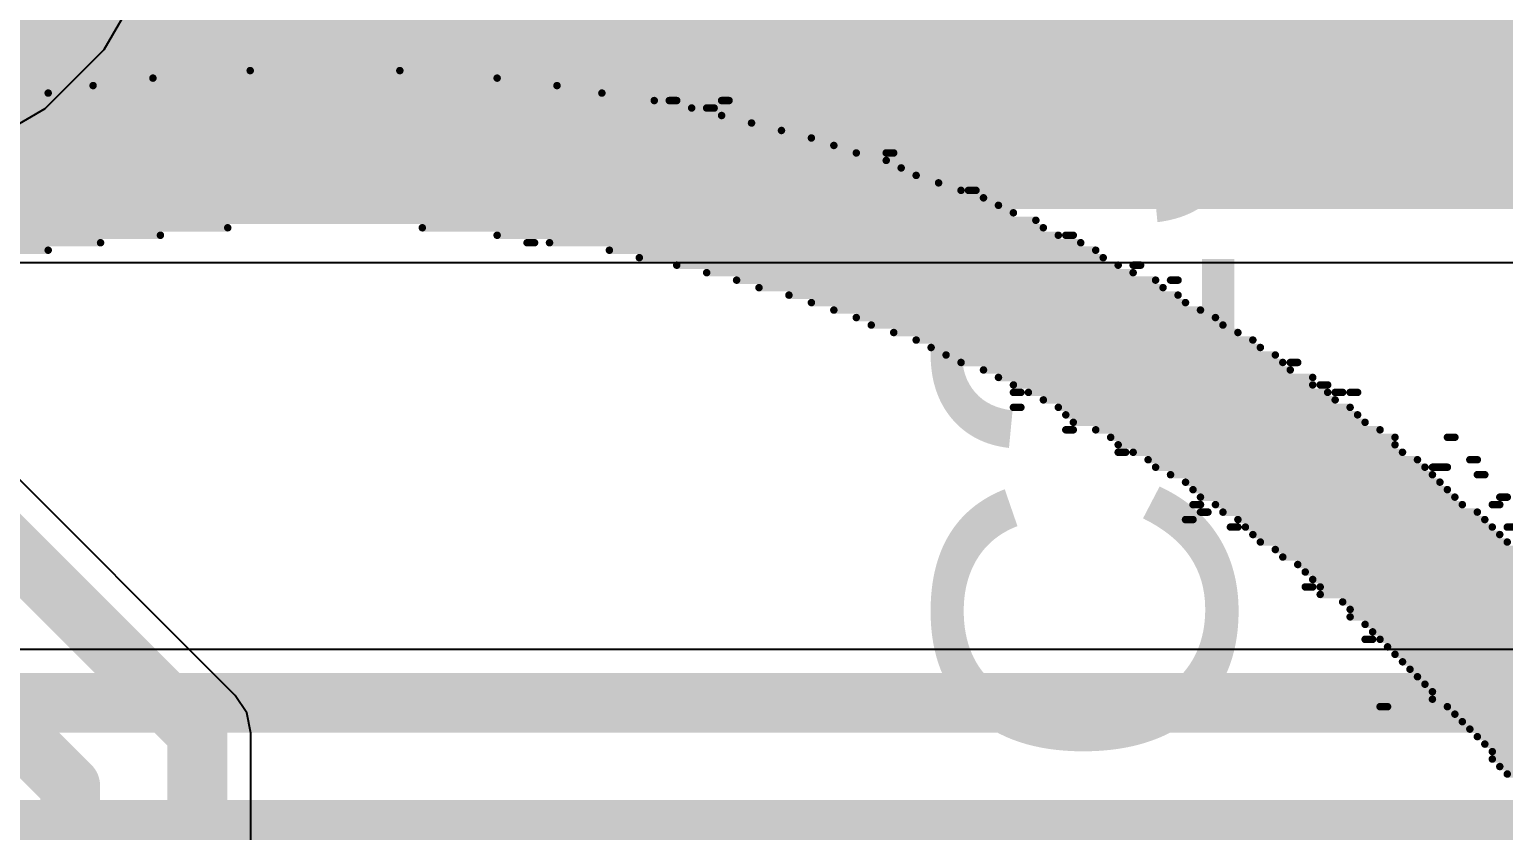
# Model space of a CAD drawing. Header units: millimetres. Extents: x -6 to 194, y -120 to 229.
# Drawn here: x 41.92 to 46.92, y 20.83 to 23.55 of the extents above; entities that cross this region are included whole.
import ezdxf

# ---------------------------------------------------------------- set-up
doc = ezdxf.new("R2010")
doc.units = ezdxf.units.MM
for name, color, linetype in [('BottomLayer', 5, 'Continuous'), ('BottomOverlay', 54, 'Continuous'), ('BottomSolder', 6, 'Continuous'), ('MultiLayer', 9, 'Continuous'), ('TopLayer', 1, 'Continuous'), ('TopOverlay', 2, 'Continuous'), ('TopSolder', 216, 'Continuous')]:
    doc.layers.add(name, color=color, linetype=linetype)
doc.styles.add('Arial', font='', dxfattribs={"height": 0.2})
doc.styles.get('Arial').set_extended_font_data('Arial')

# ---------------------------------------------------------------- blocks, each defined once
blk = doc.blocks.new('MPP254J100V82CB0035_52')
at = {"layer": 'BottomLayer'}
h = blk.add_hatch(color=5, dxfattribs=at)
edge = h.paths.add_edge_path()
edge.add_arc((3.75, 0), 0.9, 0, 360)
at = {"layer": 'BottomSolder'}
h = blk.add_hatch(color=6, dxfattribs=at)
edge = h.paths.add_edge_path()
edge.add_arc((3.75, 0), 1.0016, 0, 360)
at = {"layer": 'MultiLayer'}
h = blk.add_hatch(color=9, dxfattribs=at)
edge = h.paths.add_edge_path()
edge.add_arc((3.75, 0), 0.9, 0, 360)
at = {"layer": 'TopLayer'}
h = blk.add_hatch(color=1, dxfattribs=at)
edge = h.paths.add_edge_path()
edge.add_arc((3.75, 0), 0.9, 0, 360)
at = {"layer": 'TopSolder'}
h = blk.add_hatch(color=216, dxfattribs=at)
edge = h.paths.add_edge_path()
edge.add_arc((3.75, 0), 1.0016, 0, 360)
at = {"layer": 'TopOverlay', "const_width": 0.127}
for points in [[(4.5738, 1.8012), (-4.5484, 1.8012)], [(4.5738, 0.9542), (4.5738, 1.8012)]]:
    blk.add_lwpolyline(points, dxfattribs=at)
at = {"layer": 'TopOverlay', "const_width": 0.0635}
for points in [[(4.5421, 1.8012, 1), (4.6056, 1.8012, 1)], [(4.5421, 1.8012, 1), (4.6056, 1.8012, 1)], [(4.5421, 0.9542, 1), (4.6056, 0.9542, 1)]]:
    blk.add_lwpolyline(points, format="xyb", close=True, dxfattribs=at)

msp = doc.modelspace()

# ---------------------------------------------------------------- hatches: boundary and pattern name
at = {"layer": 'TopLayer'}
msp.add_hatch(color=1, dxfattribs=at).paths.add_polyline_path([(40.1828, 22.9361), (51.054, 22.9361), (51.054, 26.5112), (40.1828, 26.5112)])

# ---------------------------------------------------------------- linework, layer by layer
at = {"layer": 'BottomLayer'}
for p, q in [((42.1737, 23.4774), (42.3156, 23.7231)), ((41.973, 23.2767), (42.1737, 23.4774)), ((41.7273, 23.1348), (41.973, 23.2767)), ((50.3682, 21.4411), (36.3971, 21.4411))]:
    msp.add_line(p, q, dxfattribs=at)
at = {"layer": 'BottomLayer', "const_width": 0.2032}
for points in [[(36.322, 21.2598), (50.3682, 21.2598)], [(36.1431, 20.828), (50.1893, 20.828)]]:
    msp.add_lwpolyline(points, dxfattribs=at)
at = {"layer": 'BottomOverlay', "const_width": 0.0254}
for points in [[(42.6693, 23.4058), (43.1773, 23.4058)], [(42.3391, 23.3804), (43.5075, 23.3804)], [(41.9835, 23.3296), (43.8631, 23.3296)], [(42.1359, 23.355), (43.7107, 23.355)], [(41.7041, 23.2788), (44.1679, 23.2788)], [(41.8057, 23.3042), (44.0409, 23.3042)], [(44.0917, 23.3042), (44.1171, 23.3042)], [(44.2187, 23.2788), (44.2441, 23.2788)], [(44.2695, 23.3042), (44.2949, 23.3042)], [(41.5009, 23.228), (44.3711, 23.228)], [(41.6025, 23.2534), (44.2695, 23.2534)], [(41.2977, 23.1772), (44.5743, 23.1772)], [(41.3739, 23.2026), (44.4727, 23.2026)], [(41.1199, 23.1264), (44.7267, 23.1264)], [(41.2215, 23.1518), (44.6505, 23.1518)], [(44.8283, 23.1264), (44.8537, 23.1264)], [(40.9929, 23.0756), (44.8791, 23.0756)], [(41.0691, 23.101), (44.8283, 23.101)], [(40.8659, 23.0248), (45.0061, 23.0248)], [(40.9167, 23.0502), (44.9299, 23.0502)], [(40.7135, 22.974), (45.1585, 22.974)], [(40.7897, 22.9994), (45.0823, 22.9994)], [(45.1077, 22.9994), (45.1331, 22.9994)], [(40.6119, 22.9232), (45.2601, 22.9232)], [(40.6627, 22.9486), (45.2093, 22.9486)], [(40.5103, 22.8724), (42.5931, 22.8724)], [(40.5357, 22.8978), (45.3363, 22.8978)], [(43.2535, 22.8724), (45.3617, 22.8724)], [(40.4087, 22.8216), (42.1613, 22.8216)], [(40.4341, 22.847), (42.3645, 22.847)], [(43.5075, 22.847), (45.4125, 22.847)], [(43.6091, 22.8216), (43.6345, 22.8216)], [(43.6853, 22.8216), (45.4887, 22.8216)], [(45.4379, 22.847), (45.4633, 22.847)], [(40.3071, 22.7962), (41.9835, 22.7962)], [(43.8885, 22.7962), (45.5395, 22.7962)], [(43.9901, 22.7708), (45.5649, 22.7708)], [(44.1171, 22.7454), (45.6157, 22.7454)], [(44.2187, 22.72), (45.6665, 22.72)], [(45.6665, 22.7454), (45.6919, 22.7454)], [(44.3203, 22.6946), (45.7427, 22.6946)], [(44.3965, 22.6692), (45.7681, 22.6692)], [(45.7935, 22.6946), (45.8189, 22.6946)], [(44.4981, 22.6438), (45.8189, 22.6438)], [(44.5743, 22.6184), (45.8443, 22.6184)], [(44.6505, 22.593), (45.8951, 22.593)], [(44.7267, 22.5676), (45.9459, 22.5676)], [(44.7775, 22.5422), (45.9713, 22.5422)], [(44.8537, 22.5168), (46.0221, 22.5168)], [(44.9299, 22.4914), (46.0729, 22.4914)], [(44.9807, 22.466), (46.0983, 22.466)], [(45.0315, 22.4406), (46.1491, 22.4406)], [(45.0823, 22.4152), (46.1745, 22.4152)], [(46.1999, 22.4152), (46.2253, 22.4152)], [(45.1585, 22.3898), (46.1999, 22.3898)], [(45.2093, 22.3644), (46.2761, 22.3644)], [(45.2601, 22.339), (46.2761, 22.339)], [(45.2601, 22.3136), (45.2855, 22.3136)], [(45.3109, 22.3136), (46.3269, 22.3136)], [(46.3015, 22.339), (46.3269, 22.339)], [(46.3523, 22.3136), (46.3777, 22.3136)], [(46.4031, 22.3136), (46.4285, 22.3136)], [(45.2601, 22.2628), (45.2855, 22.2628)], [(45.3617, 22.2882), (46.3523, 22.2882)], [(45.4125, 22.2628), (46.4031, 22.2628)], [(45.4379, 22.2374), (46.4285, 22.2374)], [(45.4633, 22.212), (46.4539, 22.212)], [(45.4379, 22.1866), (45.4633, 22.1866)], [(45.5395, 22.1866), (46.5047, 22.1866)], [(45.5903, 22.1612), (46.5555, 22.1612)], [(46.7333, 22.1612), (46.7587, 22.1612)], [(45.6157, 22.1358), (46.5555, 22.1358)], [(45.6157, 22.1104), (45.6411, 22.1104)], [(45.6665, 22.1104), (46.5809, 22.1104)], [(45.7173, 22.085), (46.6317, 22.085)], [(45.7427, 22.0596), (46.6571, 22.0596)], [(46.6825, 22.0596), (46.7333, 22.0596)], [(46.8095, 22.085), (46.8349, 22.085)], [(45.7935, 22.0342), (46.6825, 22.0342)], [(45.8443, 22.0088), (46.7079, 22.0088)], [(46.8349, 22.0342), (46.8603, 22.0342)], [(45.8697, 21.9834), (46.7333, 21.9834)], [(45.8951, 21.958), (46.7587, 21.958)], [(46.9111, 21.958), (46.9365, 21.958)], [(45.8697, 21.9326), (45.8951, 21.9326)], [(45.8951, 21.9072), (45.9205, 21.9072)], [(45.9459, 21.9326), (46.7841, 21.9326)], [(45.9713, 21.9072), (46.8349, 21.9072)], [(46.8857, 21.9326), (46.9111, 21.9326)], [(45.8443, 21.8818), (45.8697, 21.8818)], [(45.9967, 21.8564), (46.0221, 21.8564)], [(46.0221, 21.8818), (46.8603, 21.8818)], [(46.0475, 21.8564), (46.8857, 21.8564)], [(46.9365, 21.8564), (46.9619, 21.8564)], [(46.0729, 21.831), (46.9111, 21.831)], [(46.0983, 21.8056), (46.9365, 21.8056)], [(46.1491, 21.7802), (46.9873, 21.7802)], [(46.1745, 21.7548), (46.9873, 21.7548)], [(46.2253, 21.7294), (47.0127, 21.7294)], [(46.2507, 21.704), (47.0889, 21.704)], [(46.2761, 21.6786), (47.0635, 21.6786)], [(46.2507, 21.6532), (46.2761, 21.6532)], [(46.3015, 21.6532), (47.0889, 21.6532)], [(46.3015, 21.6278), (47.1143, 21.6278)], [(46.3777, 21.6024), (47.1397, 21.6024)], [(46.4031, 21.577), (47.1651, 21.577)], [(46.4031, 21.5516), (47.1651, 21.5516)], [(46.4539, 21.5262), (47.1905, 21.5262)], [(46.4539, 21.4754), (46.4793, 21.4754)], [(46.4793, 21.5008), (47.2159, 21.5008)], [(46.5047, 21.4754), (47.2413, 21.4754)], [(46.5301, 21.45), (47.2667, 21.45)], [(46.5555, 21.4246), (47.2921, 21.4246)], [(46.5809, 21.3992), (47.3175, 21.3992)], [(46.6063, 21.3738), (47.3429, 21.3738)], [(46.6317, 21.3484), (47.3683, 21.3484)], [(46.6571, 21.323), (47.3683, 21.323)], [(46.6825, 21.2976), (47.3937, 21.2976)], [(46.6825, 21.2722), (47.4191, 21.2722)], [(46.5047, 21.2468), (46.5301, 21.2468)], [(46.7333, 21.2468), (47.4445, 21.2468)], [(46.7587, 21.2214), (47.4699, 21.2214)], [(46.7841, 21.196), (47.4699, 21.196)], [(46.8095, 21.1706), (47.4953, 21.1706)], [(46.8349, 21.1452), (47.5207, 21.1452)], [(46.8603, 21.1198), (47.5461, 21.1198)], [(46.8857, 21.0944), (47.5715, 21.0944)], [(46.8857, 21.069), (47.5715, 21.069)], [(46.9111, 21.0436), (47.5969, 21.0436)], [(46.9365, 21.0182), (47.6223, 21.0182)]]:
    msp.add_lwpolyline(points, dxfattribs=at)
at = {"layer": 'BottomOverlay', "const_width": 0.0127}
for points in [[(42.663, 23.4058, 1), (42.6757, 23.4058, 1)], [(43.171, 23.4058, 1), (43.1837, 23.4058, 1)], [(42.3328, 23.3804, 1), (42.3455, 23.3804, 1)], [(43.5012, 23.3804, 1), (43.5139, 23.3804, 1)], [(41.9772, 23.3296, 1), (41.9899, 23.3296, 1)], [(42.1296, 23.355, 1), (42.1423, 23.355, 1)], [(43.7044, 23.355, 1), (43.7171, 23.355, 1)], [(43.8568, 23.3296, 1), (43.8695, 23.3296, 1)], [(44.0346, 23.3042, 1), (44.0473, 23.3042, 1)], [(44.0854, 23.3042, 1), (44.0981, 23.3042, 1)], [(44.1108, 23.3042, 1), (44.1235, 23.3042, 1)], [(44.1616, 23.2788, 1), (44.1743, 23.2788, 1)], [(44.2124, 23.2788, 1), (44.2251, 23.2788, 1)], [(44.2378, 23.2788, 1), (44.2505, 23.2788, 1)], [(44.2632, 23.3042, 1), (44.2759, 23.3042, 1)], [(44.2886, 23.3042, 1), (44.3013, 23.3042, 1)], [(44.2632, 23.2534, 1), (44.2759, 23.2534, 1)], [(44.3648, 23.228, 1), (44.3775, 23.228, 1)], [(44.4664, 23.2026, 1), (44.4791, 23.2026, 1)], [(44.568, 23.1772, 1), (44.5807, 23.1772, 1)], [(44.6442, 23.1518, 1), (44.6569, 23.1518, 1)], [(44.7204, 23.1264, 1), (44.7331, 23.1264, 1)], [(44.822, 23.1264, 1), (44.8347, 23.1264, 1)], [(44.8474, 23.1264, 1), (44.8601, 23.1264, 1)], [(44.822, 23.101, 1), (44.8347, 23.101, 1)], [(44.8728, 23.0756, 1), (44.8855, 23.0756, 1)], [(44.9236, 23.0502, 1), (44.9363, 23.0502, 1)], [(44.9998, 23.0248, 1), (45.0125, 23.0248, 1)], [(45.076, 22.9994, 1), (45.0887, 22.9994, 1)], [(45.1014, 22.9994, 1), (45.1141, 22.9994, 1)], [(45.1268, 22.9994, 1), (45.1395, 22.9994, 1)], [(45.1522, 22.974, 1), (45.1649, 22.974, 1)], [(45.203, 22.9486, 1), (45.2157, 22.9486, 1)], [(45.2538, 22.9232, 1), (45.2665, 22.9232, 1)], [(42.5868, 22.8724, 1), (42.5995, 22.8724, 1)], [(43.2472, 22.8724, 1), (43.2599, 22.8724, 1)], [(45.33, 22.8978, 1), (45.3427, 22.8978, 1)], [(45.3554, 22.8724, 1), (45.3681, 22.8724, 1)], [(42.155, 22.8216, 1), (42.1677, 22.8216, 1)], [(42.3582, 22.847, 1), (42.3709, 22.847, 1)], [(43.5012, 22.847, 1), (43.5139, 22.847, 1)], [(43.6028, 22.8216, 1), (43.6155, 22.8216, 1)], [(43.6282, 22.8216, 1), (43.6409, 22.8216, 1)], [(43.679, 22.8216, 1), (43.6917, 22.8216, 1)], [(45.4062, 22.847, 1), (45.4189, 22.847, 1)], [(45.4316, 22.847, 1), (45.4443, 22.847, 1)], [(45.457, 22.847, 1), (45.4697, 22.847, 1)], [(45.4824, 22.8216, 1), (45.4951, 22.8216, 1)], [(41.9772, 22.7962, 1), (41.9899, 22.7962, 1)], [(43.8822, 22.7962, 1), (43.8949, 22.7962, 1)], [(43.9838, 22.7708, 1), (43.9965, 22.7708, 1)], [(45.5332, 22.7962, 1), (45.5459, 22.7962, 1)], [(45.5586, 22.7708, 1), (45.5713, 22.7708, 1)], [(44.1108, 22.7454, 1), (44.1235, 22.7454, 1)], [(44.2124, 22.72, 1), (44.2251, 22.72, 1)], [(45.6094, 22.7454, 1), (45.6221, 22.7454, 1)], [(45.6602, 22.7454, 1), (45.6729, 22.7454, 1)], [(45.6602, 22.72, 1), (45.6729, 22.72, 1)], [(45.6856, 22.7454, 1), (45.6983, 22.7454, 1)], [(44.314, 22.6946, 1), (44.3267, 22.6946, 1)], [(44.3902, 22.6692, 1), (44.4029, 22.6692, 1)], [(45.7364, 22.6946, 1), (45.7491, 22.6946, 1)], [(45.7618, 22.6692, 1), (45.7745, 22.6692, 1)], [(45.7872, 22.6946, 1), (45.7999, 22.6946, 1)], [(45.8126, 22.6946, 1), (45.8253, 22.6946, 1)], [(44.4918, 22.6438, 1), (44.5045, 22.6438, 1)], [(44.568, 22.6184, 1), (44.5807, 22.6184, 1)], [(45.8126, 22.6438, 1), (45.8253, 22.6438, 1)], [(45.838, 22.6184, 1), (45.8507, 22.6184, 1)], [(44.6442, 22.593, 1), (44.6569, 22.593, 1)], [(44.7204, 22.5676, 1), (44.7331, 22.5676, 1)], [(45.8888, 22.593, 1), (45.9015, 22.593, 1)], [(45.9396, 22.5676, 1), (45.9523, 22.5676, 1)], [(44.7712, 22.5422, 1), (44.7839, 22.5422, 1)], [(44.8474, 22.5168, 1), (44.8601, 22.5168, 1)], [(45.965, 22.5422, 1), (45.9777, 22.5422, 1)], [(46.0158, 22.5168, 1), (46.0285, 22.5168, 1)], [(44.9236, 22.4914, 1), (44.9363, 22.4914, 1)], [(44.9744, 22.466, 1), (44.9871, 22.466, 1)], [(46.0666, 22.4914, 1), (46.0793, 22.4914, 1)], [(46.092, 22.466, 1), (46.1047, 22.466, 1)], [(45.0252, 22.4406, 1), (45.0379, 22.4406, 1)], [(45.076, 22.4152, 1), (45.0887, 22.4152, 1)], [(46.1428, 22.4406, 1), (46.1555, 22.4406, 1)], [(46.1682, 22.4152, 1), (46.1809, 22.4152, 1)], [(46.1936, 22.4152, 1), (46.2063, 22.4152, 1)], [(46.219, 22.4152, 1), (46.2317, 22.4152, 1)], [(45.1522, 22.3898, 1), (45.1649, 22.3898, 1)], [(45.203, 22.3644, 1), (45.2157, 22.3644, 1)], [(46.1936, 22.3898, 1), (46.2063, 22.3898, 1)], [(46.2698, 22.3644, 1), (46.2825, 22.3644, 1)], [(45.2538, 22.339, 1), (45.2665, 22.339, 1)], [(45.2538, 22.3136, 1), (45.2665, 22.3136, 1)], [(45.2792, 22.3136, 1), (45.2919, 22.3136, 1)], [(45.3046, 22.3136, 1), (45.3173, 22.3136, 1)], [(46.2698, 22.339, 1), (46.2825, 22.339, 1)], [(46.2952, 22.339, 1), (46.3079, 22.339, 1)], [(46.3206, 22.339, 1), (46.3333, 22.339, 1)], [(46.3206, 22.3136, 1), (46.3333, 22.3136, 1)], [(46.346, 22.3136, 1), (46.3587, 22.3136, 1)], [(46.3714, 22.3136, 1), (46.3841, 22.3136, 1)], [(46.3968, 22.3136, 1), (46.4095, 22.3136, 1)], [(46.4222, 22.3136, 1), (46.4349, 22.3136, 1)], [(45.2538, 22.2628, 1), (45.2665, 22.2628, 1)], [(45.2792, 22.2628, 1), (45.2919, 22.2628, 1)], [(45.3554, 22.2882, 1), (45.3681, 22.2882, 1)], [(45.4062, 22.2628, 1), (45.4189, 22.2628, 1)], [(46.346, 22.2882, 1), (46.3587, 22.2882, 1)], [(46.3968, 22.2628, 1), (46.4095, 22.2628, 1)], [(45.4316, 22.2374, 1), (45.4443, 22.2374, 1)], [(45.457, 22.212, 1), (45.4697, 22.212, 1)], [(46.4222, 22.2374, 1), (46.4349, 22.2374, 1)], [(46.4476, 22.212, 1), (46.4603, 22.212, 1)], [(45.4316, 22.1866, 1), (45.4443, 22.1866, 1)], [(45.457, 22.1866, 1), (45.4697, 22.1866, 1)], [(45.5332, 22.1866, 1), (45.5459, 22.1866, 1)], [(45.584, 22.1612, 1), (45.5967, 22.1612, 1)], [(46.4984, 22.1866, 1), (46.5111, 22.1866, 1)], [(46.5492, 22.1612, 1), (46.5619, 22.1612, 1)], [(46.727, 22.1612, 1), (46.7397, 22.1612, 1)], [(46.7524, 22.1612, 1), (46.7651, 22.1612, 1)], [(45.6094, 22.1358, 1), (45.6221, 22.1358, 1)], [(45.6094, 22.1104, 1), (45.6221, 22.1104, 1)], [(45.6348, 22.1104, 1), (45.6475, 22.1104, 1)], [(45.6602, 22.1104, 1), (45.6729, 22.1104, 1)], [(46.5492, 22.1358, 1), (46.5619, 22.1358, 1)], [(46.5746, 22.1104, 1), (46.5873, 22.1104, 1)], [(45.711, 22.085, 1), (45.7237, 22.085, 1)], [(45.7364, 22.0596, 1), (45.7491, 22.0596, 1)], [(46.6254, 22.085, 1), (46.6381, 22.085, 1)], [(46.6508, 22.0596, 1), (46.6635, 22.0596, 1)], [(46.6762, 22.0596, 1), (46.6889, 22.0596, 1)], [(46.727, 22.0596, 1), (46.7397, 22.0596, 1)], [(46.8032, 22.085, 1), (46.8159, 22.085, 1)], [(46.8286, 22.085, 1), (46.8413, 22.085, 1)], [(45.7872, 22.0342, 1), (45.7999, 22.0342, 1)], [(45.838, 22.0088, 1), (45.8507, 22.0088, 1)], [(46.6762, 22.0342, 1), (46.6889, 22.0342, 1)], [(46.7016, 22.0088, 1), (46.7143, 22.0088, 1)], [(46.8286, 22.0342, 1), (46.8413, 22.0342, 1)], [(46.854, 22.0342, 1), (46.8667, 22.0342, 1)], [(45.8634, 21.9834, 1), (45.8761, 21.9834, 1)], [(45.8888, 21.958, 1), (45.9015, 21.958, 1)], [(46.727, 21.9834, 1), (46.7397, 21.9834, 1)], [(46.7524, 21.958, 1), (46.7651, 21.958, 1)], [(46.9048, 21.958, 1), (46.9175, 21.958, 1)], [(46.9302, 21.958, 1), (46.9429, 21.958, 1)], [(45.8634, 21.9326, 1), (45.8761, 21.9326, 1)], [(45.8888, 21.9326, 1), (45.9015, 21.9326, 1)], [(45.8888, 21.9072, 1), (45.9015, 21.9072, 1)], [(45.9142, 21.9072, 1), (45.9269, 21.9072, 1)], [(45.9396, 21.9326, 1), (45.9523, 21.9326, 1)], [(45.965, 21.9072, 1), (45.9777, 21.9072, 1)], [(46.7778, 21.9326, 1), (46.7905, 21.9326, 1)], [(46.8286, 21.9072, 1), (46.8413, 21.9072, 1)], [(46.8794, 21.9326, 1), (46.8921, 21.9326, 1)], [(46.9048, 21.9326, 1), (46.9175, 21.9326, 1)], [(45.838, 21.8818, 1), (45.8507, 21.8818, 1)], [(45.8634, 21.8818, 1), (45.8761, 21.8818, 1)], [(45.9904, 21.8564, 1), (46.0031, 21.8564, 1)], [(46.0158, 21.8818, 1), (46.0285, 21.8818, 1)], [(46.0158, 21.8564, 1), (46.0285, 21.8564, 1)], [(46.0412, 21.8564, 1), (46.0539, 21.8564, 1)], [(46.854, 21.8818, 1), (46.8667, 21.8818, 1)], [(46.8794, 21.8564, 1), (46.8921, 21.8564, 1)], [(46.9302, 21.8564, 1), (46.9429, 21.8564, 1)], [(46.0666, 21.831, 1), (46.0793, 21.831, 1)], [(46.092, 21.8056, 1), (46.1047, 21.8056, 1)], [(46.9048, 21.831, 1), (46.9175, 21.831, 1)], [(46.9302, 21.8056, 1), (46.9429, 21.8056, 1)], [(46.1428, 21.7802, 1), (46.1555, 21.7802, 1)], [(46.1682, 21.7548, 1), (46.1809, 21.7548, 1)], [(46.219, 21.7294, 1), (46.2317, 21.7294, 1)], [(46.2444, 21.704, 1), (46.2571, 21.704, 1)], [(46.2698, 21.6786, 1), (46.2825, 21.6786, 1)], [(46.2444, 21.6532, 1), (46.2571, 21.6532, 1)], [(46.2698, 21.6532, 1), (46.2825, 21.6532, 1)], [(46.2952, 21.6532, 1), (46.3079, 21.6532, 1)], [(46.2952, 21.6278, 1), (46.3079, 21.6278, 1)], [(46.3714, 21.6024, 1), (46.3841, 21.6024, 1)], [(46.3968, 21.577, 1), (46.4095, 21.577, 1)], [(46.3968, 21.5516, 1), (46.4095, 21.5516, 1)], [(46.4476, 21.5262, 1), (46.4603, 21.5262, 1)], [(46.4476, 21.4754, 1), (46.4603, 21.4754, 1)], [(46.473, 21.5008, 1), (46.4857, 21.5008, 1)], [(46.473, 21.4754, 1), (46.4857, 21.4754, 1)], [(46.4984, 21.4754, 1), (46.5111, 21.4754, 1)], [(46.5238, 21.45, 1), (46.5365, 21.45, 1)], [(46.5492, 21.4246, 1), (46.5619, 21.4246, 1)], [(46.5746, 21.3992, 1), (46.5873, 21.3992, 1)], [(46.6, 21.3738, 1), (46.6127, 21.3738, 1)], [(46.6254, 21.3484, 1), (46.6381, 21.3484, 1)], [(46.6508, 21.323, 1), (46.6635, 21.323, 1)], [(46.6762, 21.2976, 1), (46.6889, 21.2976, 1)], [(46.6762, 21.2722, 1), (46.6889, 21.2722, 1)], [(46.4984, 21.2468, 1), (46.5111, 21.2468, 1)], [(46.5238, 21.2468, 1), (46.5365, 21.2468, 1)], [(46.727, 21.2468, 1), (46.7397, 21.2468, 1)], [(46.7524, 21.2214, 1), (46.7651, 21.2214, 1)], [(46.7778, 21.196, 1), (46.7905, 21.196, 1)], [(46.8032, 21.1706, 1), (46.8159, 21.1706, 1)], [(46.8286, 21.1452, 1), (46.8413, 21.1452, 1)], [(46.854, 21.1198, 1), (46.8667, 21.1198, 1)], [(46.8794, 21.0944, 1), (46.8921, 21.0944, 1)], [(46.8794, 21.069, 1), (46.8921, 21.069, 1)], [(46.9048, 21.0436, 1), (46.9175, 21.0436, 1)], [(46.9302, 21.0182, 1), (46.9429, 21.0182, 1)]]:
    msp.add_lwpolyline(points, format="xyb", close=True, dxfattribs=at)
at = {"layer": 'TopLayer'}
for p, q in [((40.1828, 22.7548), (51.054, 22.7548)), ((42.6183, 21.2846), (41.7435, 22.1595)), ((42.6576, 21.2258), (42.6183, 21.2846)), ((42.6714, 21.1564), (42.6576, 21.2258)), ((42.6714, 18.5454), (42.6714, 21.1564))]:
    msp.add_line(p, q, dxfattribs=at)
at = {"layer": 'TopLayer', "const_width": 0.2032}
for points in [[(41.6153, 22.0313), (42.4901, 21.1564)], [(41.4364, 21.5995), (42.0583, 20.9776)], [(42.4901, 18.4704), (42.4901, 21.1564)], [(42.0583, 18.2915), (42.0583, 20.9776)]]:
    msp.add_lwpolyline(points, dxfattribs=at)
at = {"layer": 'TopLayer', "const_width": 0.1016}
for points in [[(42.4393, 21.1564, 1), (42.5409, 21.1564, 1)], [(42.4393, 21.1564, 1), (42.5409, 21.1564, 1)], [(42.0075, 20.9776, 1), (42.1091, 20.9776, 1)], [(42.0075, 20.9776, 1), (42.1091, 20.9776, 1)]]:
    msp.add_lwpolyline(points, format="xyb", close=True, dxfattribs=at)

# ---------------------------------------------------------------- block references
at = {"rotation": 270}
msp.add_blockref('MPP254J100V82CB0035_52', (41.3112, 27.8892), dxfattribs=at)

# ---------------------------------------------------------------- texts
at = {"layer": 'TopOverlay', "style": 'Arial'}
msp.add_text('C23', height=1.016, rotation=90, dxfattribs=at).set_placement((46.0101, 21.0232))

doc.saveas('drawing.dxf')
